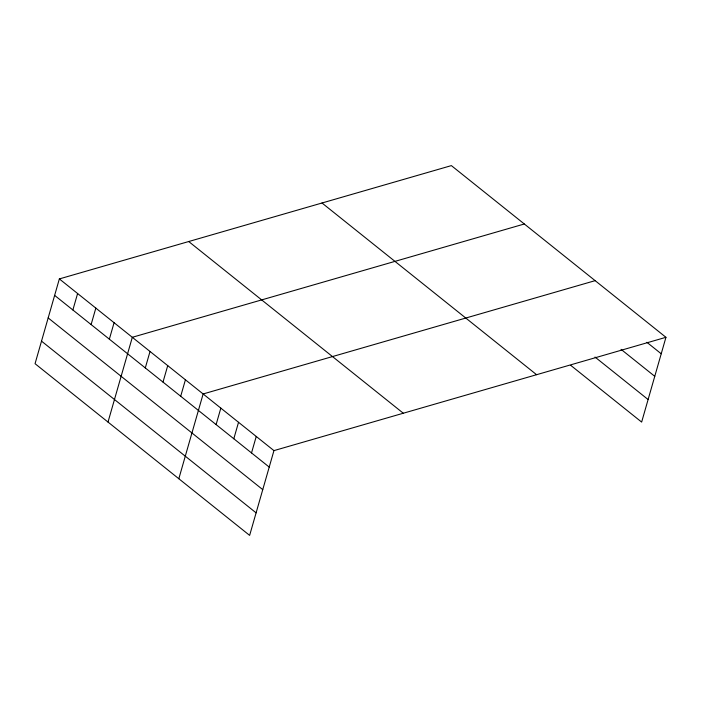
<?xml version="1.0" encoding="UTF-8"?>
<svg xmlns="http://www.w3.org/2000/svg" width="701" height="701" viewBox="0 0 701 701"><rect width="100%" height="100%" fill="white"/><g stroke="black" fill="none" stroke-linecap="round" stroke-linejoin="round"><path stroke-width="1.05" d="M665.95 337.312L451.365 165.611L59.357 278.919L35.05 363.688L249.635 535.389L273.942 450.62L665.95 337.312L641.643 422.081L570.833 365.423M72.878 309.973L77.601 293.509M91.112 324.572L95.835 308.107M109.356 339.17L114.079 322.705M108.007 422.063L132.314 337.295L524.322 223.987M145.3 367.929L150.023 351.464M163 382.089L167.723 365.633M180.7 396.258L185.423 379.793M178.825 478.73L203.132 393.962L595.14 280.654M216.11 424.587L220.833 408.122M233.81 438.756L238.533 422.291M251.519 452.925L256.242 436.46M646.9 342.307L661.227 353.777M621.042 349.335L654.769 376.323M595 357.046L648.11 399.544M322.004 203.001L536.589 374.702M188.718 241.53L403.303 413.231M59.357 278.919L273.942 450.62M54.634 295.384L269.219 467.085M48.176 317.921L262.752 489.631M41.517 341.142L256.102 512.852"/></g></svg>
